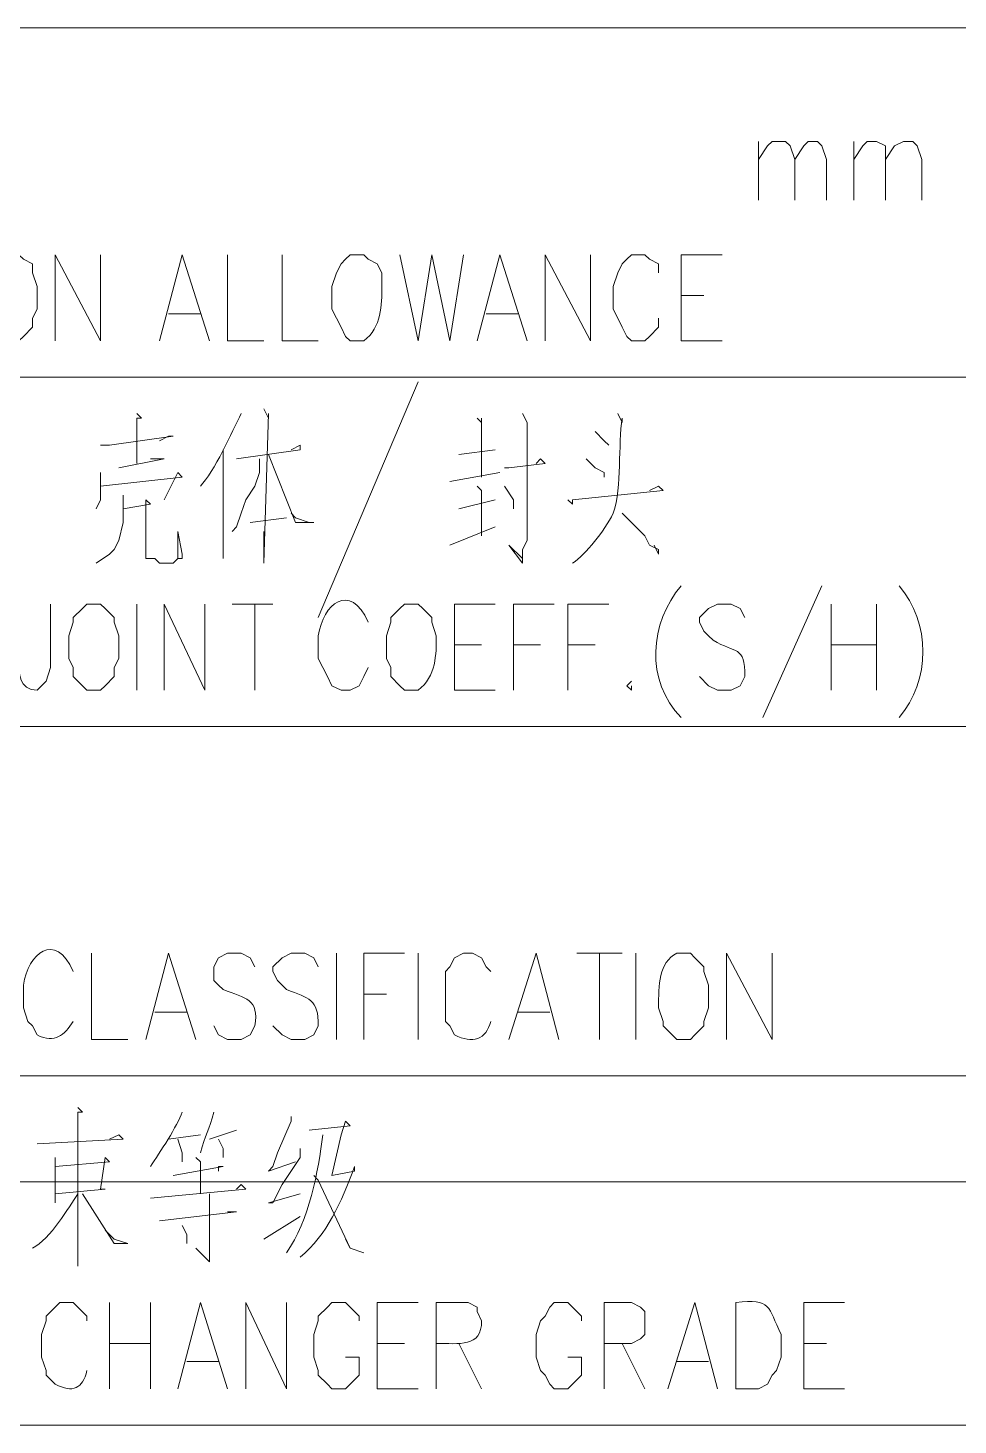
# Model space of a CAD drawing. Header units: millimetres. Extents: x 0 to 825, y 0 to 1167.
# Drawn here: x 581 to 617.9, y 923.9 to 979.3 of the extents above; entities that cross this region are included whole.
import ezdxf

# ---------------------------------------------------------------- set-up
doc = ezdxf.new("R2010")
doc.units = ezdxf.units.MM
doc.layers.add('1', color=7, linetype='Continuous')

msp = doc.modelspace()

# ---------------------------------------------------------------- linework, layer by layer
at = {"layer": '1', "color": 0, "lineweight": 9}
for points in [[(810.501732, 979.341732), (560.841732, 979.341732)], [(810.501732, 979.341732), (560.841732, 979.341732)], [(609.981732, 972.501732), (609.981732, 974.841732)], [(609.981732, 974.121732), (610.341732, 974.661732), (610.521732, 974.841732), (611.061732, 974.841732), (611.241732, 974.661732), (611.421732, 974.121732), (611.421732, 972.501732)], [(611.421732, 974.121732), (611.781732, 974.661732), (611.961732, 974.841732), (612.321732, 974.841732), (612.501732, 974.661732), (612.681732, 974.121732), (612.681732, 972.501732)], [(613.761732, 972.501732), (613.761732, 974.841732)], [(613.761732, 974.121732), (614.121732, 974.661732), (614.301732, 974.841732), (614.661732, 974.841732), (615.021732, 974.661732), (615.021732, 974.121732), (615.021732, 972.501732)], [(615.021732, 974.121732), (615.381732, 974.661732), (615.741732, 974.841732), (616.101732, 974.841732), (616.281732, 974.661732), (616.461732, 974.121732), (616.461732, 972.501732)], [(582.081732, 966.921732), (582.081732, 970.341732), (583.881732, 966.921732), (583.881732, 970.341732)], [(586.221732, 966.921732), (587.121732, 970.341732), (588.201732, 966.921732)], [(588.921732, 970.341732), (588.921732, 966.921732), (590.361732, 966.921732)], [(591.081732, 970.341732), (591.081732, 966.921732), (592.521732, 966.921732)], [(595.761732, 970.341732), (596.481732, 966.921732), (597.021732, 970.341732), (597.741732, 966.921732), (598.281732, 970.341732)], [(598.821732, 966.921732), (599.721732, 970.341732), (600.801732, 966.921732)], [(601.521732, 966.921732), (601.521732, 970.341732), (603.321732, 966.921732), (603.321732, 970.341732)], [(606.021732, 969.621732), (606.021732, 969.981732), (605.661732, 970.161732), (605.481732, 970.341732), (604.941732, 970.341732), (604.761732, 970.161732), (604.581732, 969.981732), (604.401732, 969.621732), (604.221732, 969.081732), (604.221732, 968.181732), (604.401732, 967.821732), (604.581732, 967.461732), (604.761732, 967.101732), (604.941732, 966.921732), (605.481732, 966.921732), (605.661732, 967.101732), (606.021732, 967.461732), (606.021732, 967.821732)], [(606.921732, 966.921732), (606.921732, 970.341732), (608.541732, 970.341732)], [(606.921732, 968.721732), (607.821732, 968.721732)], [(586.581732, 968.001732), (587.841732, 968.001732)], [(599.181732, 968.001732), (600.441732, 968.001732)], [(606.921732, 966.921732), (608.541732, 966.921732)], [(685.581732, 965.481732), (560.841732, 965.481732)], [(685.581732, 965.481732), (560.841732, 965.481732)], [(596.481732, 965.301732), (592.521732, 955.941732)], [(590.361732, 964.221732), (590.541732, 963.861732), (590.541732, 964.041732), (590.361732, 958.101732), (590.361732, 959.361732)], [(585.321732, 964.041732), (585.501732, 963.861732), (585.321732, 963.861732), (585.321732, 962.061732)], [(598.821732, 963.861732), (599.001732, 963.681732), (599.001732, 963.861732), (599.001732, 961.521732)], [(600.621732, 964.041732), (600.801732, 963.681732), (600.801732, 963.681732), (600.801732, 959.001732), (600.621732, 958.641732), (600.621732, 958.461732), (600.621732, 958.101732), (600.081732, 958.821732), (600.621732, 958.281732)], [(583.881732, 962.781732), (584.241732, 962.781732), (586.761732, 963.141732), (586.581732, 963.141732), (586.221732, 962.961732)], [(603.501732, 963.321732), (603.501732, 963.321732), (603.861732, 962.961732), (604.041732, 962.781732)], [(588.741732, 962.601732), (588.741732, 958.281732), (588.741732, 958.641732), (588.741732, 959.181732)], [(589.281732, 962.241732), (591.801732, 962.601732), (591.801732, 962.781732), (591.441732, 962.601732)], [(598.101732, 962.421732), (599.541732, 962.601732)], [(584.601732, 961.881732), (586.401732, 962.241732), (586.221732, 962.241732), (585.861732, 962.241732)], [(590.181732, 962.241732), (590.181732, 961.701732), (590.001732, 961.161732), (589.641732, 960.621732), (589.461732, 960.081732), (589.281732, 959.541732), (589.101732, 959.361732)], [(590.541732, 962.421732), (591.621732, 959.721732), (592.341732, 959.721732), (592.161732, 959.721732), (591.621732, 959.901732), (591.441732, 960.081732)], [(599.901732, 961.881732), (600.081732, 961.881732), (601.521732, 962.061732), (601.341732, 962.241732), (601.161732, 962.061732)], [(603.141732, 962.241732), (603.501732, 961.881732), (603.861732, 961.701732), (603.861732, 961.521732)], [(583.881732, 961.701732), (583.881732, 960.981732), (583.881732, 960.621732), (583.701732, 960.261732)], [(583.881732, 961.161732), (587.121732, 961.521732), (586.941732, 961.701732), (586.401732, 960.621732)], [(597.741732, 961.341732), (599.721732, 961.701732)], [(584.781732, 960.801732), (584.781732, 960.261732), (584.781732, 959.721732), (584.601732, 959.001732), (584.421732, 958.641732), (584.241732, 958.461732), (583.701732, 958.101732)], [(598.821732, 961.161732), (599.001732, 960.981732), (599.001732, 959.181732)], [(599.901732, 961.161732), (600.261732, 960.621732), (600.261732, 960.261732)], [(602.421732, 960.621732), (602.601732, 960.441732), (602.601732, 960.621732), (606.201732, 960.981732), (606.021732, 961.161732), (605.661732, 960.981732)], [(584.781732, 960.261732), (585.861732, 960.441732), (585.681732, 960.621732), (585.681732, 960.261732), (585.681732, 959.541732), (585.681732, 958.821732), (585.681732, 958.461732), (585.681732, 958.281732), (586.041732, 958.281732), (586.221732, 958.101732), (586.761732, 958.101732), (586.941732, 958.281732), (587.121732, 958.281732), (587.121732, 958.461732), (586.941732, 959.361732), (586.941732, 958.281732)], [(598.101732, 960.261732), (599.541732, 960.621732)], [(591.261732, 959.901732), (589.821732, 959.721732)], [(604.581732, 960.081732), (605.121732, 959.541732), (605.481732, 959.181732), (605.661732, 958.821732), (606.021732, 958.641732), (606.021732, 958.461732), (605.841732, 958.821732)], [(597.741732, 958.821732), (599.541732, 959.541732)], [(612.501732, 957.201732), (610.161732, 951.981732)], [(583.341732, 956.481732), (583.161732, 956.301732), (582.801732, 955.941732), (582.801732, 955.761732), (582.621732, 955.221732), (582.621732, 954.321732), (582.801732, 953.961732), (582.801732, 953.601732), (583.161732, 953.241732), (583.341732, 953.061732), (583.881732, 953.061732), (584.061732, 953.241732), (584.421732, 953.601732), (584.421732, 953.961732), (584.601732, 954.321732), (584.601732, 955.221732), (584.421732, 955.761732), (584.421732, 955.941732), (584.061732, 956.301732), (583.881732, 956.481732), (583.341732, 956.481732)], [(585.321732, 953.061732), (585.321732, 956.481732)], [(586.401732, 953.061732), (586.401732, 956.481732), (588.021732, 953.061732), (588.021732, 956.481732)], [(589.101732, 956.481732), (590.721732, 956.481732)], [(590.001732, 956.481732), (590.001732, 953.061732)], [(597.921732, 953.061732), (597.921732, 956.481732), (599.541732, 956.481732)], [(600.261732, 953.061732), (600.261732, 956.481732), (601.881732, 956.481732)], [(602.421732, 953.061732), (602.421732, 956.481732), (604.041732, 956.481732)], [(612.861732, 953.061732), (612.861732, 956.481732)], [(614.661732, 956.481732), (614.661732, 953.061732)], [(597.921732, 954.861732), (599.001732, 954.861732)], [(600.261732, 954.861732), (601.341732, 954.861732)], [(602.421732, 954.861732), (603.501732, 954.861732)], [(612.861732, 954.861732), (614.661732, 954.861732)], [(597.921732, 953.061732), (599.541732, 953.061732)], [(604.941732, 953.421732), (604.761732, 953.241732), (604.941732, 953.061732), (604.941732, 953.241732)], [(685.581732, 951.621732), (560.841732, 951.621732)], [(685.581732, 951.621732), (560.841732, 951.621732)], [(583.521732, 942.621732), (583.521732, 939.201732), (584.961732, 939.201732)], [(585.681732, 939.201732), (586.581732, 942.621732), (587.661732, 939.201732)], [(593.241732, 939.201732), (593.241732, 942.621732)], [(594.321732, 939.201732), (594.321732, 942.621732), (595.941732, 942.621732)], [(596.481732, 939.201732), (596.481732, 942.621732)], [(600.081732, 939.201732), (601.161732, 942.621732), (602.061732, 939.201732)], [(602.781732, 942.621732), (604.581732, 942.621732)], [(603.681732, 942.621732), (603.681732, 939.201732)], [(605.121732, 939.201732), (605.121732, 942.621732)], [(608.721732, 939.201732), (608.721732, 942.621732), (610.521732, 939.201732), (610.521732, 942.621732)], [(594.321732, 941.001732), (595.221732, 941.001732)], [(586.041732, 940.281732), (587.301732, 940.281732)], [(600.441732, 940.281732), (601.701732, 940.281732)], [(685.581732, 937.761732), (560.841732, 937.761732)], [(685.581732, 937.761732), (560.841732, 937.761732)], [(582.981732, 936.501732), (583.161732, 936.321732), (582.981732, 936.321732), (582.981732, 930.201732), (582.981732, 930.561732), (582.981732, 930.921732)], [(591.441732, 936.141732), (591.441732, 935.961732), (590.901732, 934.701732), (590.721732, 934.161732), (590.541732, 933.981732), (591.621732, 934.341732)], [(581.361732, 935.061732), (584.781732, 935.241732), (584.601732, 935.421732), (584.241732, 935.241732)], [(586.581732, 935.241732), (587.841732, 935.421732)], [(588.201732, 935.241732), (589.281732, 935.601732)], [(586.941732, 935.241732), (587.121732, 934.701732), (587.121732, 934.341732)], [(588.561732, 935.241732), (588.741732, 934.881732), (588.741732, 934.701732), (588.741732, 934.521732)], [(591.801732, 934.881732), (591.801732, 934.521732), (591.081732, 933.441732), (590.721732, 932.721732), (590.541732, 932.721732), (591.801732, 933.081732)], [(582.081732, 934.521732), (582.081732, 934.161732), (582.081732, 932.721732), (582.081732, 933.081732), (584.061732, 933.261732), (583.881732, 933.261732), (584.061732, 934.521732), (584.241732, 934.341732), (582.081732, 934.161732)], [(587.661732, 934.521732), (587.841732, 934.341732), (587.841732, 933.081732)], [(586.761732, 933.801732), (588.741732, 934.161732), (588.561732, 934.161732), (588.561732, 933.981732)], [(592.341732, 933.801732), (592.521732, 933.621732), (593.781732, 930.921732), (594.321732, 930.741732), (593.781732, 930.921732), (593.601732, 931.281732)], [(583.161732, 933.081732), (584.421732, 931.101732), (584.961732, 931.101732), (584.421732, 931.281732), (584.061732, 931.641732)], [(585.861732, 932.901732), (589.641732, 933.261732), (589.461732, 933.441732), (589.281732, 933.261732)], [(588.201732, 933.081732), (588.201732, 932.721732), (588.201732, 930.561732), (588.201732, 930.381732), (588.201732, 930.381732), (587.661732, 930.921732), (588.201732, 930.381732), (588.201732, 930.561732)], [(586.221732, 932.001732), (589.281732, 932.361732), (589.101732, 932.361732), (588.921732, 932.361732)], [(590.361732, 931.281732), (591.801732, 932.181732)], [(587.121732, 931.821732), (587.301732, 931.461732), (587.301732, 931.101732)], [(584.241732, 925.341732), (584.241732, 928.761732)], [(585.861732, 928.761732), (585.861732, 925.341732)], [(586.941732, 925.341732), (587.841732, 928.761732), (588.921732, 925.341732)], [(589.641732, 925.341732), (589.641732, 928.761732), (591.261732, 925.341732), (591.261732, 928.761732)], [(594.141732, 928.041732), (594.141732, 928.221732), (593.781732, 928.581732), (593.601732, 928.761732), (593.061732, 928.761732), (592.881732, 928.581732), (592.521732, 928.221732), (592.521732, 928.041732), (592.341732, 927.501732), (592.341732, 926.601732), (592.521732, 926.061732), (592.521732, 925.881732), (592.881732, 925.521732), (593.061732, 925.341732), (593.601732, 925.341732), (593.781732, 925.521732), (594.141732, 925.881732), (594.141732, 926.061732), (594.141732, 926.601732), (593.601732, 926.601732)], [(594.861732, 925.341732), (594.861732, 928.761732), (596.481732, 928.761732)], [(602.961732, 928.041732), (602.961732, 928.221732), (602.601732, 928.581732), (602.421732, 928.761732), (601.881732, 928.761732), (601.701732, 928.581732), (601.521732, 928.221732), (601.341732, 928.041732), (601.161732, 927.501732), (601.161732, 926.601732), (601.341732, 926.061732), (601.521732, 925.881732), (601.701732, 925.521732), (601.881732, 925.341732), (602.421732, 925.341732), (602.601732, 925.521732), (602.961732, 925.881732), (602.961732, 926.061732), (602.961732, 926.601732), (602.421732, 926.601732)], [(603.861732, 925.341732), (603.861732, 928.761732), (604.941732, 928.761732), (605.301732, 928.581732), (605.481732, 928.401732), (605.481732, 928.041732), (605.481732, 927.861732), (605.481732, 927.501732), (605.301732, 927.321732), (604.941732, 927.141732), (603.861732, 927.141732)], [(606.381732, 925.341732), (607.461732, 928.761732), (608.361732, 925.341732)], [(611.781732, 925.341732), (611.781732, 928.761732), (613.401732, 928.761732)], [(584.241732, 927.141732), (585.861732, 927.141732)], [(594.861732, 927.141732), (595.941732, 927.141732)], [(598.101732, 927.141732), (599.001732, 925.341732)], [(604.581732, 927.141732), (605.481732, 925.341732)], [(611.781732, 927.141732), (612.681732, 927.141732)], [(587.301732, 926.421732), (588.561732, 926.421732)], [(606.741732, 926.421732), (608.001732, 926.421732)], [(594.861732, 925.341732), (596.481732, 925.341732)], [(611.781732, 925.341732), (613.401732, 925.341732)], [(685.581732, 923.901732), (560.841732, 923.901732)], [(685.581732, 923.901732), (560.841732, 923.901732)]]:
    msp.add_lwpolyline(points, dxfattribs=at)
at = {"layer": '1', "color": 30, "lineweight": 9}
msp.add_lwpolyline([(824.541732, 933.549732), (0.141732, 933.549732)], dxfattribs=at)
at = {"layer": '1', "color": 0, "lineweight": 9}
for points, knots in [([(580.101732, 970.341732), (579.381732, 969.981732), (579.201732, 969.081732), (579.381732, 968.181732), (579.381732, 968.181732), (579.561732, 967.821732), (579.561732, 967.821732), (579.561732, 967.821732), (579.741732, 967.461732), (579.741732, 967.461732), (579.741732, 967.461732), (579.921732, 967.101732), (579.921732, 967.101732), (579.921732, 967.101732), (580.101732, 966.921732), (580.101732, 966.921732), (580.101732, 966.921732), (580.641732, 966.921732), (580.641732, 966.921732), (580.641732, 966.921732), (580.821732, 967.101732), (580.821732, 967.101732), (580.821732, 967.101732), (581.181732, 967.461732), (581.181732, 967.461732), (581.181732, 967.461732), (581.181732, 967.821732), (581.181732, 967.821732), (581.181732, 967.821732), (581.361732, 968.181732), (581.361732, 968.181732), (581.361732, 968.181732), (581.361732, 969.081732), (581.361732, 969.081732), (581.361732, 969.081732), (581.181732, 969.621732), (581.181732, 969.621732), (581.181732, 969.621732), (581.181732, 969.981732), (581.181732, 969.981732), (581.181732, 969.981732), (580.821732, 970.161732), (580.821732, 970.161732), (580.821732, 970.161732), (580.641732, 970.341732), (580.641732, 970.341732), (580.641732, 970.341732), (580.101732, 970.341732), (580.101732, 970.341732)], [0, 0, 0, 0, 1, 1, 1, 2, 2, 2, 3, 3, 3, 4, 4, 4, 5, 5, 5, 6, 6, 6, 7, 7, 7, 8, 8, 8, 9, 9, 9, 10, 10, 10, 11, 11, 11, 12, 12, 12, 13, 13, 13, 14, 14, 14, 15, 15, 15, 16, 16, 16, 16]), ([(593.781732, 970.341732), (593.781732, 970.341732), (593.601732, 970.161732), (593.601732, 970.161732), (593.601732, 970.161732), (593.421732, 969.981732), (593.421732, 969.981732), (593.421732, 969.981732), (593.241732, 969.621732), (593.241732, 969.621732), (593.241732, 969.621732), (593.061732, 969.081732), (593.061732, 969.081732), (593.061732, 969.081732), (593.061732, 968.181732), (593.061732, 968.181732), (593.061732, 968.181732), (593.241732, 967.821732), (593.241732, 967.821732), (593.241732, 967.821732), (593.421732, 967.461732), (593.421732, 967.461732), (593.421732, 967.461732), (593.601732, 967.101732), (593.601732, 967.101732), (593.601732, 967.101732), (593.781732, 966.921732), (593.781732, 966.921732), (593.781732, 966.921732), (594.321732, 966.921732), (594.321732, 966.921732), (595.041732, 967.461732), (595.041732, 968.361732), (595.041732, 969.081732), (595.041732, 969.081732), (595.041732, 969.621732), (595.041732, 969.621732), (595.041732, 969.621732), (594.861732, 969.981732), (594.861732, 969.981732), (594.861732, 969.981732), (594.501732, 970.161732), (594.501732, 970.161732), (594.501732, 970.161732), (594.321732, 970.341732), (594.321732, 970.341732), (594.321732, 970.341732), (593.781732, 970.341732), (593.781732, 970.341732)], [0, 0, 0, 0, 1, 1, 1, 2, 2, 2, 3, 3, 3, 4, 4, 4, 5, 5, 5, 6, 6, 6, 7, 7, 7, 8, 8, 8, 9, 9, 9, 10, 10, 10, 11, 11, 11, 12, 12, 12, 13, 13, 13, 14, 14, 14, 15, 15, 15, 16, 16, 16, 16]), ([(604.401732, 964.041732), (604.401732, 964.041732), (604.581732, 963.681732), (604.581732, 963.681732), (604.581732, 963.681732), (604.581732, 963.861732), (604.581732, 963.861732), (604.401732, 962.781732), (604.581732, 961.161732), (604.221732, 960.081732), (603.861732, 959.361732), (603.141732, 958.461732), (602.601732, 958.101732)], [0, 0, 0, 0, 1, 1, 1, 2, 2, 2, 3, 3, 3, 4, 4, 4, 4]), ([(594.501732, 955.761732), (593.781732, 957.381732), (592.701732, 956.481732), (592.521732, 955.221732), (592.521732, 955.221732), (592.521732, 954.321732), (592.521732, 954.321732), (592.521732, 954.321732), (592.701732, 953.961732), (592.701732, 953.961732), (592.701732, 953.961732), (592.881732, 953.601732), (592.881732, 953.601732), (592.881732, 953.601732), (593.061732, 953.241732), (593.061732, 953.241732), (593.061732, 953.241732), (593.421732, 953.061732), (593.421732, 953.061732), (593.421732, 953.061732), (593.781732, 953.061732), (593.781732, 953.061732), (593.781732, 953.061732), (594.141732, 953.241732), (594.141732, 953.241732), (594.141732, 953.241732), (594.321732, 953.601732), (594.321732, 953.601732), (594.321732, 953.601732), (594.501732, 953.961732), (594.501732, 953.961732)], [0, 0, 0, 0, 1, 1, 1, 2, 2, 2, 3, 3, 3, 4, 4, 4, 5, 5, 5, 6, 6, 6, 7, 7, 7, 8, 8, 8, 9, 9, 9, 10, 10, 10, 10]), ([(581.901732, 956.481732), (581.901732, 956.481732), (581.901732, 953.961732), (581.901732, 953.961732), (581.901732, 953.961732), (581.721732, 953.421732), (581.721732, 953.421732), (581.721732, 953.421732), (581.541732, 953.241732), (581.541732, 953.241732), (581.541732, 953.241732), (581.361732, 953.061732), (581.361732, 953.061732), (580.641732, 953.061732), (580.641732, 953.781732), (580.641732, 954.141732)], [0, 0, 0, 0, 1, 1, 1, 2, 2, 2, 3, 3, 3, 4, 4, 4, 5, 5, 5, 5]), ([(595.941732, 956.481732), (595.941732, 956.481732), (595.761732, 956.301732), (595.761732, 956.301732), (595.761732, 956.301732), (595.401732, 955.941732), (595.401732, 955.941732), (595.401732, 955.941732), (595.401732, 955.761732), (595.401732, 955.761732), (595.401732, 955.761732), (595.221732, 955.221732), (595.221732, 955.221732), (595.221732, 955.221732), (595.221732, 954.321732), (595.221732, 954.321732), (595.221732, 954.321732), (595.401732, 953.961732), (595.401732, 953.961732), (595.401732, 953.961732), (595.401732, 953.601732), (595.401732, 953.601732), (595.401732, 953.601732), (595.761732, 953.241732), (595.761732, 953.241732), (595.761732, 953.241732), (595.941732, 953.061732), (595.941732, 953.061732), (595.941732, 953.061732), (596.481732, 953.061732), (596.481732, 953.061732), (597.201732, 953.601732), (597.201732, 954.501732), (597.201732, 955.221732), (597.201732, 955.221732), (597.021732, 955.761732), (597.021732, 955.761732), (597.021732, 955.761732), (597.021732, 955.941732), (597.021732, 955.941732), (597.021732, 955.941732), (596.661732, 956.301732), (596.661732, 956.301732), (596.661732, 956.301732), (596.481732, 956.481732), (596.481732, 956.481732), (596.481732, 956.481732), (595.941732, 956.481732), (595.941732, 956.481732)], [0, 0, 0, 0, 1, 1, 1, 2, 2, 2, 3, 3, 3, 4, 4, 4, 5, 5, 5, 6, 6, 6, 7, 7, 7, 8, 8, 8, 9, 9, 9, 10, 10, 10, 11, 11, 11, 12, 12, 12, 13, 13, 13, 14, 14, 14, 15, 15, 15, 16, 16, 16, 16]), ([(609.441732, 955.941732), (609.441732, 955.941732), (609.261732, 956.301732), (609.261732, 956.301732), (609.261732, 956.301732), (608.901732, 956.481732), (608.901732, 956.481732), (608.901732, 956.481732), (608.361732, 956.481732), (608.361732, 956.481732), (608.361732, 956.481732), (608.001732, 956.301732), (608.001732, 956.301732), (608.001732, 956.301732), (607.641732, 955.941732), (607.641732, 955.941732), (607.641732, 955.941732), (607.641732, 955.761732), (607.641732, 955.761732), (607.641732, 955.761732), (607.821732, 955.401732), (607.821732, 955.401732), (607.821732, 955.401732), (608.001732, 955.221732), (608.001732, 955.221732), (608.001732, 955.221732), (608.181732, 955.041732), (608.181732, 955.041732), (609.081732, 954.501732), (609.441732, 954.861732), (609.441732, 953.601732), (609.441732, 953.601732), (609.261732, 953.241732), (609.261732, 953.241732), (609.261732, 953.241732), (608.901732, 953.061732), (608.901732, 953.061732), (608.901732, 953.061732), (608.361732, 953.061732), (608.361732, 953.061732), (608.361732, 953.061732), (608.001732, 953.241732), (608.001732, 953.241732), (608.001732, 953.241732), (607.641732, 953.601732), (607.641732, 953.601732)], [0, 0, 0, 0, 1, 1, 1, 2, 2, 2, 3, 3, 3, 4, 4, 4, 5, 5, 5, 6, 6, 6, 7, 7, 7, 8, 8, 8, 9, 9, 9, 10, 10, 10, 11, 11, 11, 12, 12, 12, 13, 13, 13, 14, 14, 14, 15, 15, 15, 15]), ([(582.801732, 941.901732), (582.081732, 943.521732), (581.001732, 942.621732), (580.821732, 941.361732), (580.821732, 941.361732), (580.821732, 940.461732), (580.821732, 940.461732), (580.821732, 940.461732), (581.001732, 939.921732), (581.001732, 939.921732), (581.001732, 939.921732), (581.181732, 939.741732), (581.181732, 939.741732), (581.181732, 939.741732), (581.361732, 939.381732), (581.361732, 939.381732), (582.081732, 939.021732), (582.441732, 939.381732), (582.801732, 939.921732)], [0, 0, 0, 0, 1, 1, 1, 2, 2, 2, 3, 3, 3, 4, 4, 4, 5, 5, 5, 6, 6, 6, 6]), ([(590.001732, 942.081732), (590.001732, 942.081732), (589.821732, 942.441732), (589.821732, 942.441732), (589.821732, 942.441732), (589.461732, 942.621732), (589.461732, 942.621732), (589.461732, 942.621732), (588.921732, 942.621732), (588.921732, 942.621732), (588.921732, 942.621732), (588.561732, 942.441732), (588.561732, 942.441732), (588.561732, 942.441732), (588.381732, 942.081732), (588.381732, 942.081732), (588.381732, 942.081732), (588.381732, 941.901732), (588.381732, 941.901732), (588.381732, 941.901732), (588.381732, 941.541732), (588.381732, 941.541732), (588.381732, 941.541732), (588.561732, 941.361732), (588.561732, 941.361732), (588.561732, 941.361732), (588.741732, 941.181732), (588.741732, 941.181732), (589.641732, 940.821732), (590.181732, 940.821732), (590.001732, 939.741732), (590.001732, 939.741732), (589.821732, 939.381732), (589.821732, 939.381732), (589.821732, 939.381732), (589.461732, 939.201732), (589.461732, 939.201732), (589.461732, 939.201732), (588.921732, 939.201732), (588.921732, 939.201732), (588.921732, 939.201732), (588.561732, 939.381732), (588.561732, 939.381732), (588.561732, 939.381732), (588.381732, 939.741732), (588.381732, 939.741732)], [0, 0, 0, 0, 1, 1, 1, 2, 2, 2, 3, 3, 3, 4, 4, 4, 5, 5, 5, 6, 6, 6, 7, 7, 7, 8, 8, 8, 9, 9, 9, 10, 10, 10, 11, 11, 11, 12, 12, 12, 13, 13, 13, 14, 14, 14, 15, 15, 15, 15]), ([(592.521732, 942.081732), (592.521732, 942.081732), (592.341732, 942.441732), (592.341732, 942.441732), (592.341732, 942.441732), (591.981732, 942.621732), (591.981732, 942.621732), (591.981732, 942.621732), (591.441732, 942.621732), (591.441732, 942.621732), (591.441732, 942.621732), (591.081732, 942.441732), (591.081732, 942.441732), (591.081732, 942.441732), (590.721732, 942.081732), (590.721732, 942.081732), (590.721732, 942.081732), (590.721732, 941.901732), (590.721732, 941.901732), (590.721732, 941.901732), (590.901732, 941.541732), (590.901732, 941.541732), (590.901732, 941.541732), (591.081732, 941.361732), (591.081732, 941.361732), (591.081732, 941.361732), (591.261732, 941.181732), (591.261732, 941.181732), (592.161732, 940.821732), (592.521732, 940.821732), (592.521732, 939.741732), (592.521732, 939.741732), (592.341732, 939.381732), (592.341732, 939.381732), (592.341732, 939.381732), (591.981732, 939.201732), (591.981732, 939.201732), (591.981732, 939.201732), (591.441732, 939.201732), (591.441732, 939.201732), (591.441732, 939.201732), (591.081732, 939.381732), (591.081732, 939.381732), (591.081732, 939.381732), (590.721732, 939.741732), (590.721732, 939.741732)], [0, 0, 0, 0, 1, 1, 1, 2, 2, 2, 3, 3, 3, 4, 4, 4, 5, 5, 5, 6, 6, 6, 7, 7, 7, 8, 8, 8, 9, 9, 9, 10, 10, 10, 11, 11, 11, 12, 12, 12, 13, 13, 13, 14, 14, 14, 15, 15, 15, 15]), ([(599.361732, 941.901732), (599.361732, 941.901732), (599.181732, 942.081732), (599.181732, 942.081732), (599.181732, 942.081732), (599.001732, 942.441732), (599.001732, 942.441732), (599.001732, 942.441732), (598.641732, 942.621732), (598.641732, 942.621732), (598.641732, 942.621732), (598.281732, 942.621732), (598.281732, 942.621732), (598.281732, 942.621732), (597.921732, 942.441732), (597.921732, 942.441732), (597.921732, 942.441732), (597.741732, 942.081732), (597.741732, 942.081732), (597.741732, 942.081732), (597.561732, 941.901732), (597.561732, 941.901732), (597.561732, 941.901732), (597.561732, 941.361732), (597.561732, 941.361732), (597.561732, 941.361732), (597.561732, 940.461732), (597.561732, 940.461732), (597.561732, 940.461732), (597.561732, 939.921732), (597.561732, 939.921732), (597.561732, 939.921732), (597.741732, 939.741732), (597.741732, 939.741732), (597.741732, 939.741732), (597.921732, 939.381732), (597.921732, 939.381732), (598.641732, 939.021732), (599.181732, 939.201732), (599.361732, 939.921732)], [0, 0, 0, 0, 1, 1, 1, 2, 2, 2, 3, 3, 3, 4, 4, 4, 5, 5, 5, 6, 6, 6, 7, 7, 7, 8, 8, 8, 9, 9, 9, 10, 10, 10, 11, 11, 11, 12, 12, 12, 13, 13, 13, 13]), ([(606.741732, 942.621732), (606.021732, 942.261732), (606.021732, 941.361732), (606.021732, 940.461732), (606.021732, 940.461732), (606.201732, 939.921732), (606.201732, 939.921732), (606.201732, 939.921732), (606.201732, 939.741732), (606.201732, 939.741732), (606.201732, 939.741732), (606.561732, 939.381732), (606.561732, 939.381732), (606.561732, 939.381732), (606.741732, 939.201732), (606.741732, 939.201732), (606.741732, 939.201732), (607.281732, 939.201732), (607.281732, 939.201732), (607.281732, 939.201732), (607.461732, 939.381732), (607.461732, 939.381732), (607.461732, 939.381732), (607.821732, 939.741732), (607.821732, 939.741732), (607.821732, 939.741732), (607.821732, 939.921732), (607.821732, 939.921732), (607.821732, 939.921732), (608.001732, 940.461732), (608.001732, 940.461732), (608.001732, 940.461732), (608.001732, 941.361732), (608.001732, 941.361732), (608.001732, 941.361732), (607.821732, 941.901732), (607.821732, 941.901732), (607.821732, 941.901732), (607.821732, 942.081732), (607.821732, 942.081732), (607.821732, 942.081732), (607.461732, 942.441732), (607.461732, 942.441732), (607.461732, 942.441732), (607.281732, 942.621732), (607.281732, 942.621732), (607.281732, 942.621732), (606.741732, 942.621732), (606.741732, 942.621732)], [0, 0, 0, 0, 1, 1, 1, 2, 2, 2, 3, 3, 3, 4, 4, 4, 5, 5, 5, 6, 6, 6, 7, 7, 7, 8, 8, 8, 9, 9, 9, 10, 10, 10, 11, 11, 11, 12, 12, 12, 13, 13, 13, 14, 14, 14, 15, 15, 15, 16, 16, 16, 16]), ([(592.161732, 935.601732), (592.161732, 935.601732), (593.781732, 935.781732), (593.781732, 935.781732), (593.781732, 935.781732), (593.601732, 935.961732), (593.601732, 935.961732), (593.601732, 935.961732), (593.421732, 935.421732), (593.421732, 935.421732), (593.421732, 935.421732), (593.061732, 933.801732), (593.061732, 933.801732), (593.061732, 933.801732), (593.061732, 933.801732), (593.061732, 933.801732), (593.061732, 933.801732), (593.961732, 933.981732), (593.961732, 933.981732), (593.961732, 933.981732), (593.961732, 934.161732), (593.961732, 934.161732), (593.421732, 932.721732), (592.881732, 931.461732), (591.801732, 930.561732)], [0, 0, 0, 0, 1, 1, 1, 2, 2, 2, 3, 3, 3, 4, 4, 4, 5, 5, 5, 6, 6, 6, 7, 7, 7, 8, 8, 8, 8]), ([(583.341732, 928.041732), (583.341732, 928.041732), (583.341732, 928.221732), (583.341732, 928.221732), (583.341732, 928.221732), (582.981732, 928.581732), (582.981732, 928.581732), (582.981732, 928.581732), (582.801732, 928.761732), (582.801732, 928.761732), (582.801732, 928.761732), (582.261732, 928.761732), (582.261732, 928.761732), (582.261732, 928.761732), (582.081732, 928.581732), (582.081732, 928.581732), (582.081732, 928.581732), (581.721732, 928.221732), (581.721732, 928.221732), (581.721732, 928.221732), (581.721732, 928.041732), (581.721732, 928.041732), (581.721732, 928.041732), (581.541732, 927.501732), (581.541732, 927.501732), (581.541732, 927.501732), (581.541732, 926.601732), (581.541732, 926.601732), (581.541732, 926.601732), (581.721732, 926.061732), (581.721732, 926.061732), (581.721732, 926.061732), (581.721732, 925.881732), (581.721732, 925.881732), (581.721732, 925.881732), (582.081732, 925.521732), (582.081732, 925.521732), (582.801732, 925.161732), (583.161732, 925.341732), (583.341732, 926.061732)], [0, 0, 0, 0, 1, 1, 1, 2, 2, 2, 3, 3, 3, 4, 4, 4, 5, 5, 5, 6, 6, 6, 7, 7, 7, 8, 8, 8, 9, 9, 9, 10, 10, 10, 11, 11, 11, 12, 12, 12, 13, 13, 13, 13]), ([(597.201732, 925.341732), (597.201732, 925.341732), (597.201732, 928.761732), (597.201732, 928.761732), (597.201732, 928.761732), (598.461732, 928.761732), (598.461732, 928.761732), (598.461732, 928.761732), (598.821732, 928.581732), (598.821732, 928.581732), (598.821732, 928.581732), (598.821732, 928.401732), (598.821732, 928.401732), (598.821732, 928.401732), (599.001732, 928.041732), (599.001732, 928.041732), (599.001732, 926.961732), (598.101732, 927.141732), (597.201732, 927.141732)], [0, 0, 0, 0, 1, 1, 1, 2, 2, 2, 3, 3, 3, 4, 4, 4, 5, 5, 5, 6, 6, 6, 6]), ([(609.081732, 925.341732), (609.081732, 925.341732), (609.081732, 928.761732), (609.081732, 928.761732), (610.521732, 928.941732), (610.341732, 928.581732), (610.881732, 927.501732), (610.881732, 927.501732), (610.881732, 926.601732), (610.881732, 926.601732), (610.881732, 926.601732), (610.701732, 926.061732), (610.701732, 926.061732), (610.701732, 926.061732), (610.521732, 925.881732), (610.521732, 925.881732), (610.521732, 925.881732), (610.341732, 925.521732), (610.341732, 925.521732), (610.341732, 925.521732), (609.981732, 925.341732), (609.981732, 925.341732), (609.981732, 925.341732), (609.081732, 925.341732), (609.081732, 925.341732)], [0, 0, 0, 0, 1, 1, 1, 2, 2, 2, 3, 3, 3, 4, 4, 4, 5, 5, 5, 6, 6, 6, 7, 7, 7, 8, 8, 8, 8])]:
    msp.add_open_spline(points, degree=3, knots=knots, dxfattribs=at)
for points in [[(589.461732, 964.041732), (589.101732, 963.321732), (588.381732, 961.701732), (587.841732, 961.161732)], [(606.921732, 957.201732), (605.661732, 955.761732), (605.481732, 953.421732), (606.921732, 951.981732)], [(615.561732, 957.201732), (616.821732, 955.761732), (616.821732, 953.421732), (615.561732, 951.981732)], [(587.121732, 936.321732), (586.941732, 935.781732), (586.221732, 934.701732), (585.861732, 934.161732)], [(588.381732, 936.321732), (588.201732, 935.601732), (588.021732, 935.421732), (587.841732, 934.701732)], [(592.701732, 935.421732), (592.521732, 933.981732), (592.161732, 932.001732), (591.261732, 930.741732)], [(582.981732, 933.081732), (582.621732, 932.541732), (581.901732, 931.281732), (581.181732, 930.921732)]]:
    msp.add_open_spline(points, degree=3, dxfattribs=at)

doc.saveas('drawing.dxf')
